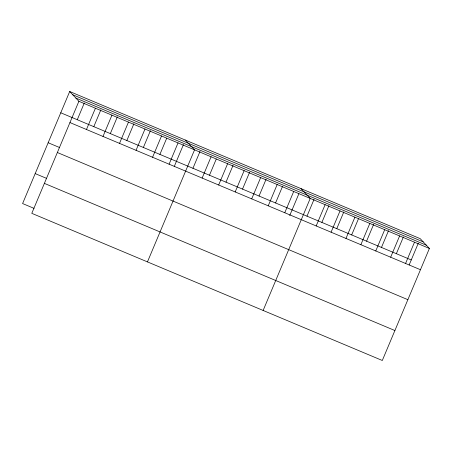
<?xml version="1.0" encoding="UTF-8"?>
<svg xmlns="http://www.w3.org/2000/svg" width="452" height="452" viewBox="0 0 452 452"><rect width="100%" height="100%" fill="white"/><g stroke="black" fill="none" stroke-linecap="round" stroke-linejoin="round"><path stroke-width="0.68" d="M69.698 91.513L78.891 101.288L31.793 213.333L382.302 360.487L429.4 248.447L420.207 238.667L69.698 91.513L22.6 203.553L34.041 208.355M77.281 119.723L84.326 102.96M86.473 129.504L95.417 108.226M93.801 126.662L100.847 109.898M102.999 136.436L111.943 115.164M110.328 133.6L117.373 116.836M119.52 143.374L128.464 122.102M126.848 140.538L133.899 123.775M136.046 150.313L144.99 129.035M143.374 147.476L150.42 130.713M152.567 157.251L161.511 135.973M159.901 154.415L166.675 138.295M169.093 164.189L178.037 142.911M174.325 166.342L183.467 144.589M147.459 261.894L194.558 149.849L185.365 140.075M192.947 168.285L199.993 151.522M202.14 178.065L211.084 156.787M209.468 175.223L216.248 159.104M218.666 185.004L227.61 163.726M225.994 182.162L233.04 165.398M235.187 191.936L244.131 170.664M242.515 189.1L249.566 172.336M251.713 198.874L260.657 177.602M259.041 196.038L266.087 179.274M268.234 205.813L277.178 184.535M275.567 202.976L282.613 186.213M284.76 212.751L293.704 191.473M289.726 215.531L298.862 193.795M263.132 310.456L310.23 198.411L301.032 188.637M306.987 216.169L314.033 199.405M316.18 225.943L325.124 204.666M321.88 222.424L328.932 205.66M331.079 232.198L340.023 210.92M336.78 228.678L343.825 211.915M345.972 238.453L354.916 217.175M351.673 234.927L358.453 218.813M360.871 244.707L369.815 223.429M366.572 241.182L373.618 224.418M375.765 250.962L384.708 229.684M381.471 247.436L388.517 230.673M390.664 257.216L399.608 235.938M396.364 253.691L403.41 236.927M405.557 263.471L414.501 242.193M409.162 264.94L418.309 243.182M72.732 94.739L423.241 241.893M75.857 98.061L426.366 245.221M78.891 101.288L429.4 248.447M60.754 112.785L411.263 259.945M69.947 122.565L420.456 269.72M48.166 142.742L59.602 147.544M57.359 152.516L407.868 299.676M35.188 173.602L46.629 178.404M44.386 183.376L394.895 330.536"/></g></svg>
